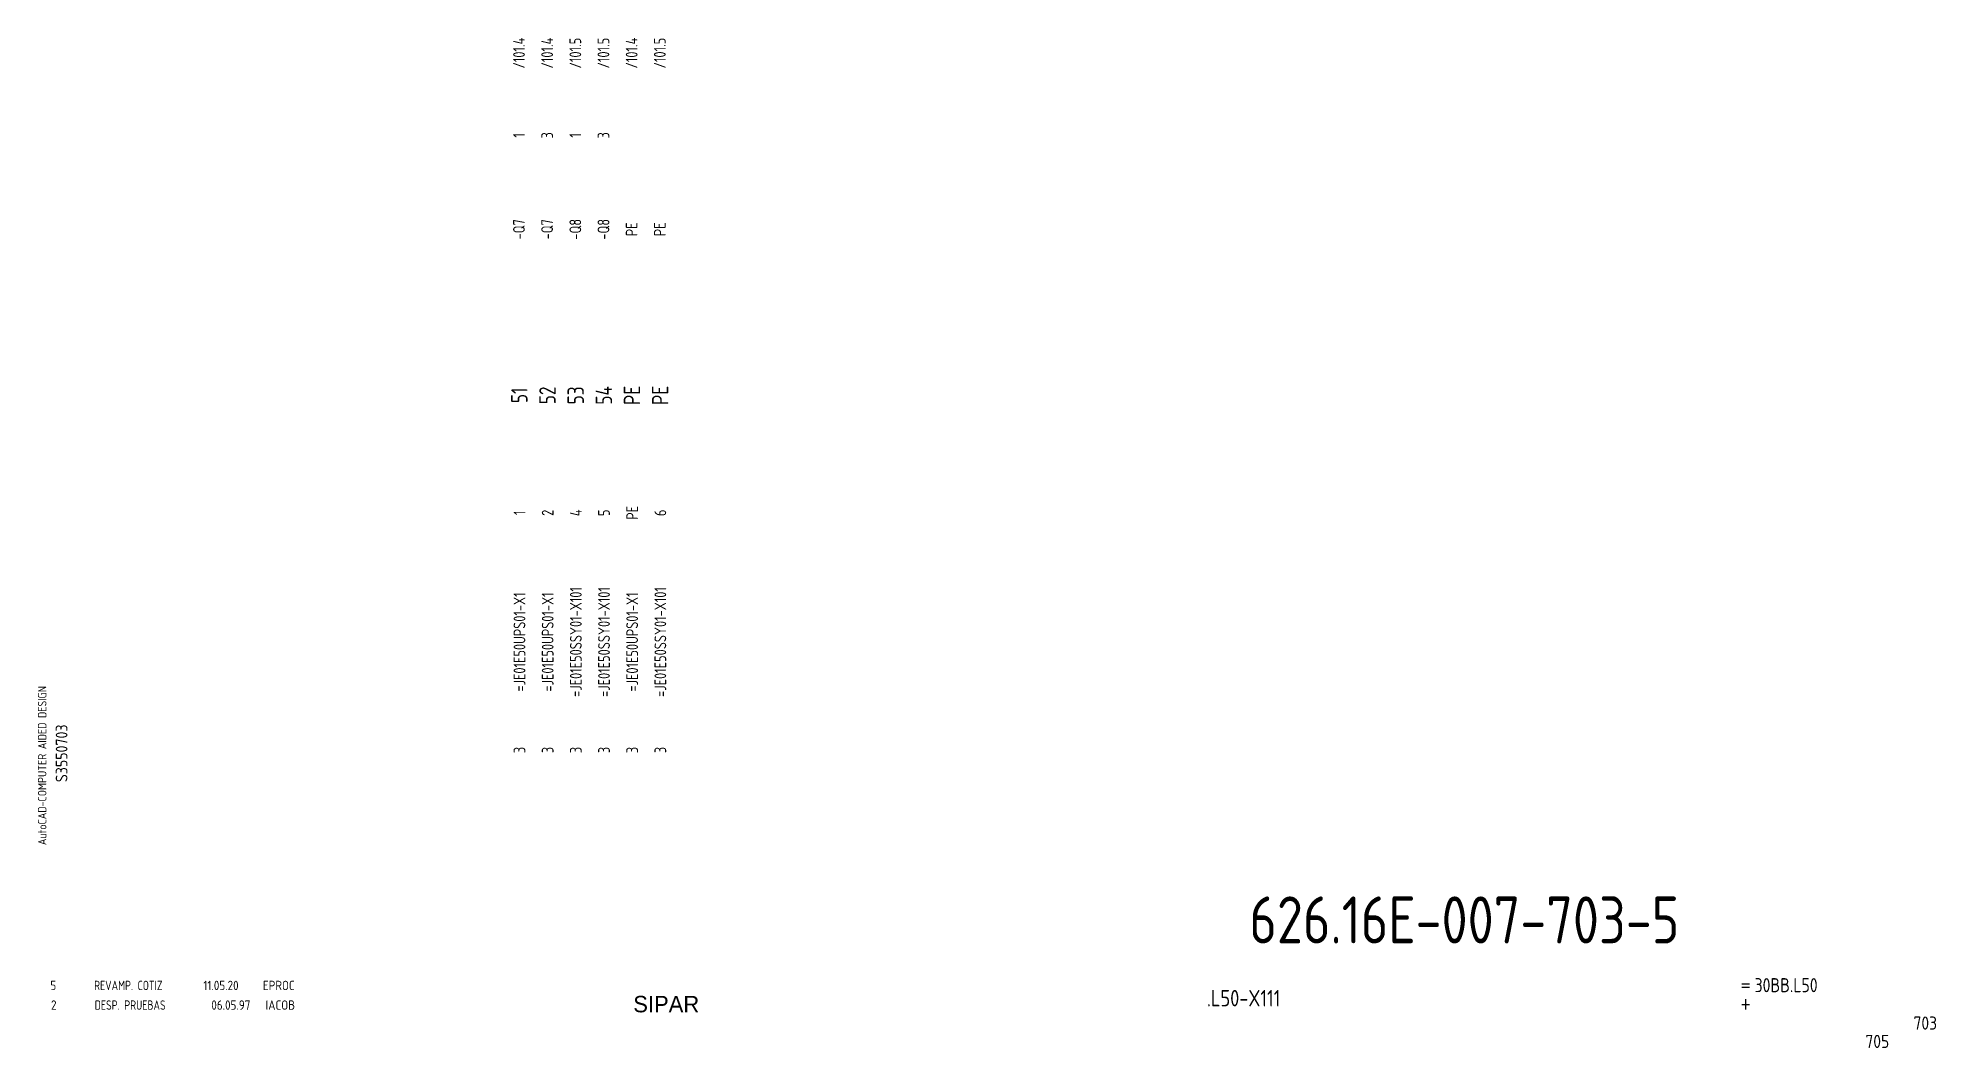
# Model space of a CAD drawing. Extents: x 10 to 414, y 6 to 221.
import ezdxf
from ezdxf.enums import TextEntityAlignment as Align

# ---------------------------------------------------------------- set-up
doc = ezdxf.new("R2010")
doc.units = 0
doc.header["$LTSCALE"] = 5
doc.header["$MEASUREMENT"] = 0
doc.layers.get('0').update_dxf_attribs({"linetype": 'CONTINUOUS'})
doc.layers.add('3', color=3, linetype='CONTINUOUS')
doc.layers.add('CART', color=7, linetype='CONTINUOUS')
doc.styles.add('DIN', font='DIN.shx', dxfattribs={"width": 0.85})
doc.styles.add('N', font='ROMANS', dxfattribs={"width": 0.85, "height": 3})
doc.styles.add('X', font='UNIV.SHX', dxfattribs={"height": 3.5})

# ---------------------------------------------------------------- blocks, each defined once
blk = doc.blocks.new('REV2')
at = {"color": 3, "style": 'DIN'}
for s, width, p in [('2', 0.9, (12.45, 13.79)), ('DESP. PRUEBAS', 0.8, (21.76, 13.79)), ('06.05.97', 0.9, (46.59, 13.79)), ('IACOB', 0.9, (58.16, 13.79))]:
    blk.add_text(s, height=2, dxfattribs=dict(at, width=width)).set_placement(p)

msp = doc.modelspace()

# ---------------------------------------------------------------- block references
at = {"linetype": 'Continuous'}
msp.add_blockref('REV2', (0, 0), dxfattribs=at)

# ---------------------------------------------------------------- texts
at = {"style": 'DIN', "width": 0.8}
for s, p in [('/101.4', (112.13, 217.45)), ('/101.4', (118.13, 217.45)), ('/101.5', (124.13, 217.45)), ('/101.5', (130.13, 217.45)), ('/101.4', (136.13, 217.45)), ('/101.5', (142.13, 217.45)), ('1', (112.13, 199.95)), ('3', (118.13, 199.95)), ('1', (124.13, 199.95)), ('3', (130.13, 199.95)), ('-Q8', (124.13, 179.95)), ('-Q8', (130.13, 179.95)), ('-Q7', (112.13, 179.95)), ('-Q7', (118.13, 179.95)), ('PE', (136.13, 179.95)), ('PE', (142.13, 179.95)), ('1', (112.24, 119.59)), ('2', (118.24, 119.59)), ('4', (124.24, 119.59)), ('5', (130.24, 119.59)), ('PE', (136.24, 119.59)), ('6', (142.24, 119.59)), ('=JE01E50UPS01-X1', (112.24, 92.09)), ('=JE01E50UPS01-X1', (118.24, 92.09)), ('=JE01E50SSY01-X101', (124.24, 92.09)), ('=JE01E50SSY01-X101', (130.24, 92.09)), ('=JE01E50UPS01-X1', (136.24, 92.09)), ('=JE01E50SSY01-X101', (142.24, 92.09)), ('3', (112.24, 69.09)), ('3', (118.24, 69.09)), ('3', (124.24, 69.09)), ('3', (130.24, 69.09)), ('3', (136.24, 69.09)), ('3', (136.24, 69.09)), ('3', (142.24, 69.09))]:
    msp.add_text(s, height=2.5, rotation=90, dxfattribs=at).set_placement(p, align=Align.MIDDLE)
at = {"color": 6, "style": 'DIN', "width": 0.8}
for s, p in [('51', (112.2, 144.59)), ('52', (118.2, 144.59)), ('53', (124.2, 144.59)), ('54', (130.2, 144.59)), ('PE', (136.2, 144.59)), ('PE', (142.2, 144.59))]:
    msp.add_text(s, height=3.5, rotation=90, dxfattribs=at).set_placement(p, align=Align.MIDDLE)
at = {"color": 3, "style": 'DIN'}
for s, width, p in [('5', 0.9, (12.31, 17.97)), ('REVAMP. COTIZ', 0.8, (21.63, 17.97)), ('11.05.20', 0.9, (44.9, 17.97)), ('EPROC', 0.9, (57.58, 17.97))]:
    msp.add_text(s, height=2, dxfattribs=dict(at, width=width)).set_placement(p)
at = {"color": 2, "insert": (267.71, 37.92), "char_height": 10, "width": 111.0411, "attachment_point": 1, "style": 'DIN'}
msp.add_mtext('626.16E-007-703-5', dxfattribs=at)
at = {"layer": '3', "color": 2, "style": 'DIN', "width": 0.85}
msp.add_text('.L50-X111', height=3.5, dxfattribs=at).set_placement((266.5, 14.51), align=Align.CENTER)
at = {"layer": 'CART', "color": 1, "style": 'DIN', "width": 0.9}
msp.add_text('AutoCAD-COMPUTER AIDED DESIGN', height=1.8, rotation=90, dxfattribs=at).set_placement((11.47, 48.84))
at = {"layer": 'CART', "color": 3, "style": 'N', "width": 0.85}
for s, p in [('=', (372.24, 17.91)), ('+', (372.24, 13.87))]:
    msp.add_text(s, height=2.5, dxfattribs=at).set_placement(p)
at = {"layer": 'CART', "color": 3, "style": 'DIN', "width": 0.9, "flags": 1}
msp.add_attdef('S3550703', text='', height=2.5, rotation=90, dxfattribs=at).set_placement((15.95, 68.38), align=Align.CENTER)
at = {"layer": 'CART', "color": 3, "style": 'DIN', "width": 0.85}
msp.add_attdef('30BB.L50', text='', height=3, dxfattribs=at).set_placement((375.33, 16.63), align=Align.BOTTOM_LEFT)
at = {"layer": 'CART', "color": 6, "style": 'X', "flags": 1}
msp.add_attdef('SIPAR', text='', height=3.5, dxfattribs=at).set_placement((143.5, 15), align=Align.MIDDLE)
at = {"layer": 'CART', "color": 2, "style": 'DIN', "width": 0.9, "flags": 1}
msp.add_attdef('703', text='', height=2.8, dxfattribs=at).set_placement((414.2, 9.56), align=Align.RIGHT)
at = {"layer": 'CART', "color": 7, "style": 'DIN', "width": 0.9, "flags": 1}
msp.add_attdef('705', (398.93, 5.65), '', height=2.8, dxfattribs=at)

doc.saveas('drawing.dxf')
